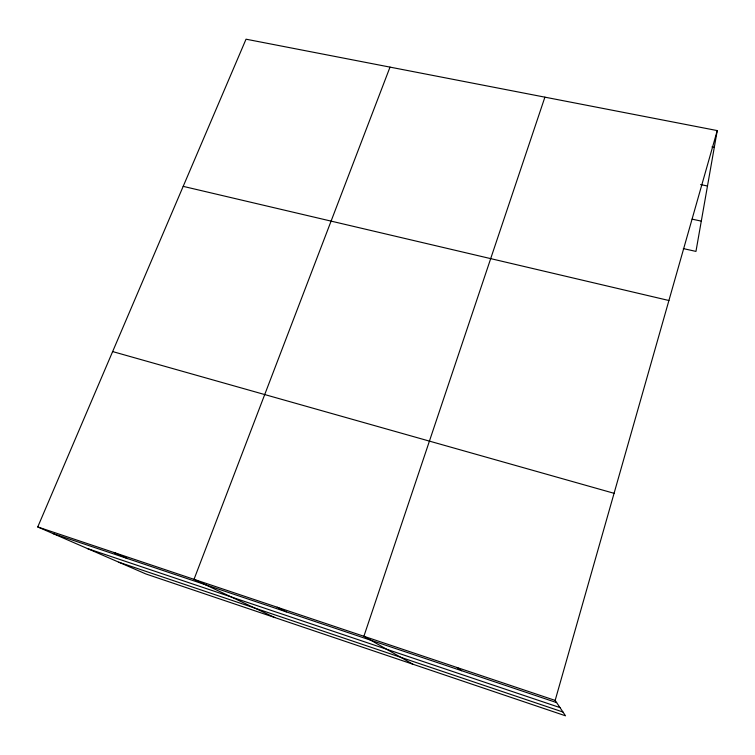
<?xml version="1.0" encoding="UTF-8"?>
<svg xmlns="http://www.w3.org/2000/svg" width="755" height="755" viewBox="0 0 755 755"><rect width="100%" height="100%" fill="white"/><g stroke="black" fill="none" stroke-linecap="round" stroke-linejoin="round"><path stroke-width="1.13" d="M37.75 526.952L555.161 700.404L565.504 715.806L145.79 573.932L37.75 526.952L246.036 39.194L717.25 130.587L695.959 251.406L683.313 248.593M555.161 700.404L717.25 130.587M544.902 97.159L363.891 636.286L412.891 664.221M390.014 67.12L194.007 579.34L274.858 617.562M711.984 146.914L714.296 147.367M700.602 184.579L707.482 186.004M692.156 219.158L701.301 221.121M183.191 186.362L668.911 300.509M112.637 351.575L614.07 493.308M52.793 533.492L556.633 702.603M87.391 548.545L559.974 707.586M118.78 562.192L562.966 712.031M114.279 552.603L127.548 558.587M277.142 607.199L286.362 611.89M457.332 667.609L461.654 670.723"/></g></svg>
